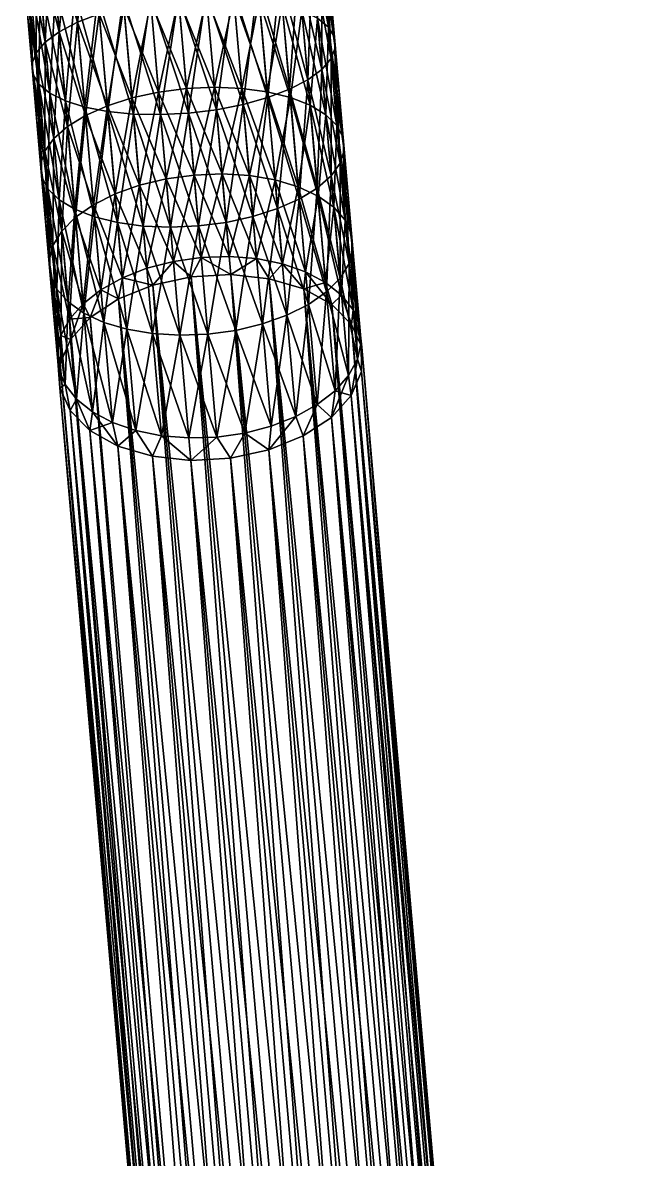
# Model space of a CAD drawing. Header units: inches. Extents: x -1.36 to 1.36, y 0.29 to 6.1.
# Drawn here: x -1.274 to -0.939, y 4.386 to 5.007 of the extents above; entities that cross this region are included whole.
import ezdxf

# ---------------------------------------------------------------- set-up
doc = ezdxf.new("R2010")
doc.units = ezdxf.units.IN
doc.header["$MEASUREMENT"] = 0
doc.layers.add('Layer 1', color=7, linetype='Continuous')

# ---------------------------------------------------------------- blocks, each defined once
blk = doc.blocks.new('noname(2)')
at = {"color": 251, "true_color": 0x5b5b5b}
mesh = blk.add_polyface(dxfattribs=at)
corners = [(-1.20387, 5.01876, 1.70539), (-1.18867, 5.02063, 1.70408), (-1.20834, 5.06982, 1.72392), (-1.21888, 5.02063, 1.87612), (-1.20975, 5.0859, 1.89792), (-1.20404, 5.02065, 1.88013), (-1.25586, 5.0257, 1.84991), (-1.25901, 4.96876, 1.81562), (-1.26427, 5.02892, 1.83744), (-1.26502, 4.97367, 1.80234), (-1.27018, 5.03274, 1.82377), (-1.26833, 4.97912, 1.78835), (-1.27339, 5.03703, 1.80936), (-1.26883, 4.98491, 1.77411), (-1.2738, 5.04164, 1.79469), (-1.24388, 5.00754, 1.72421), (-1.2585, 5.05584, 1.75414), (-1.25382, 5.00236, 1.73474), (-1.22296, 5.06727, 1.72793), (-1.21847, 5.01588, 1.70929), (-1.2365, 5.06401, 1.73447), (-1.23196, 5.0121, 1.71563), (-1.24848, 5.06016, 1.7433), (-1.26652, 4.99085, 1.76012), (-1.26146, 4.99673, 1.74684), (-1.26622, 5.05122, 1.76661), (-1.19447, 5.08692, 1.8993), (-1.18875, 5.02156, 1.88149), (-1.22456, 5.08554, 1.89382), (-1.23278, 5.02148, 1.86959), (-1.23841, 5.08586, 1.88714), (-1.24525, 5.02319, 1.86075), (-1.25081, 5.08684, 1.8781), (-1.26136, 5.08846, 1.86702), (-1.27138, 5.04643, 1.78028), (-1.25586, 5.0257, -7.04341), (-1.26427, 5.02892, -7.03094), (-1.25051, 4.96454, -7.02122), (-1.27018, 5.03274, -7.01727), (-1.25901, 4.96876, -7.00912), (-1.27339, 5.03703, -7.00286), (-1.26502, 4.97367, -6.99584), (-1.25382, 5.00236, -6.92824), (-1.26146, 4.99673, -6.94034), (-1.2585, 5.05584, -6.94764), (-1.24848, 5.06016, -6.9368), (-1.2365, 5.06401, -6.92797), (-1.24388, 5.00754, -6.91771), (-1.22296, 5.06727, -6.92143), (-1.23196, 5.0121, -6.90913), (-1.21847, 5.01588, -6.90279), (-1.26833, 4.97912, -6.98185), (-1.2738, 5.04164, -6.98819), (-1.26883, 4.98491, -6.96761), (-1.27138, 5.04643, -6.97378), (-1.26652, 4.99085, -6.95362), (-1.26622, 5.05122, -6.96011), (-1.18867, 5.02063, -6.89758), (-1.20387, 5.01876, -6.89889), (-1.19312, 5.07158, -6.91606), (-1.20834, 5.06982, -6.91742), (-1.20404, 5.02065, -7.07363), (-1.18875, 5.02156, -7.07499), (-1.20975, 5.0859, -7.09142), (-1.21888, 5.02063, -7.06962), (-1.22456, 5.08554, -7.08732), (-1.23278, 5.02148, -7.06309), (-1.23841, 5.08586, -7.08064), (-1.24525, 5.02319, -7.05425), (-1.25081, 5.08684, -7.0716), (-1.26136, 5.08846, -7.06052), (-1.26967, 5.09065, -7.04777)]
mesh.append_faces([[corners[k] for k in face] for face in [(0, 1, 2), (3, 4, 5), (6, 7, 8), (8, 9, 10), (10, 11, 12), (12, 13, 14), (15, 16, 17), (18, 19, 0), (20, 21, 19), (20, 22, 21), (23, 14, 13), (24, 17, 25), (26, 27, 5), (28, 3, 29), (30, 29, 31), (32, 31, 6), (6, 8, 33), (14, 23, 34), (34, 23, 24), (25, 34, 24), (16, 25, 17), (21, 22, 15), (15, 22, 16), (35, 36, 37), (36, 38, 39), (38, 40, 41), (42, 43, 44), (45, 46, 47), (46, 48, 49), (50, 49, 48), (51, 40, 52), (53, 52, 54), (55, 54, 56), (43, 56, 44), (43, 55, 56), (53, 54, 55), (57, 58, 59), (44, 45, 42), (42, 45, 47), (49, 47, 46), (50, 60, 58), (61, 62, 63), (64, 61, 65), (66, 64, 67), (68, 66, 69), (35, 68, 70), (36, 35, 71)]], dxfattribs={"color": 251})
mesh = blk.add_polyface(dxfattribs=at)
corners = [(-1.18435, 4.97134, 1.68149), (-1.16904, 4.97204, 1.68275), (-1.18867, 5.02063, 1.70408), (-1.15414, 4.97143, 1.6865), (-1.14016, 4.96954, 1.69262), (-1.15849, 5.02113, 1.70929), (-1.17336, 5.02142, 1.70539), (-1.17783, 5.07249, 1.72392), (-1.13339, 5.03298, 1.86075), (-1.13988, 4.96639, 1.84683), (-1.14537, 5.02913, 1.86959), (-1.15337, 4.96261, 1.85317), (-1.15891, 5.02587, 1.87612), (-1.16797, 4.95974, 1.85707), (-1.17353, 5.02332, 1.88013), (-1.20387, 5.01876, 1.70539), (-1.19312, 5.07158, 1.72256), (-1.13202, 5.01733, 1.72421), (-1.12133, 5.01395, 1.73474), (-1.13662, 5.06994, 1.7433), (-1.18875, 5.02156, 1.88149), (-1.17924, 5.08856, 1.89792), (-1.18317, 4.95787, 1.85838), (-1.16299, 5.07251, 1.72793), (-1.14455, 5.01975, 1.71563), (-1.14909, 5.07165, 1.73447), (-1.19848, 4.95707, 1.85707), (-1.12757, 4.96644, 1.70088), (-1.12796, 4.97095, 1.83825), (-1.14537, 5.02913, -7.06309), (-1.15891, 5.02587, -7.06962), (-1.13988, 4.96639, -7.04033), (-1.17353, 5.02332, -7.07363), (-1.18875, 5.02156, -7.07499), (-1.16797, 4.95974, -7.05057), (-1.15337, 4.96261, -7.04667), (-1.20404, 5.02065, -7.07363), (-1.18317, 4.95787, -7.05188), (-1.12796, 4.97095, -7.03174), (-1.13339, 5.03298, -7.05425), (-1.12757, 4.96644, -6.89438), (-1.14016, 4.96954, -6.88612), (-1.13202, 5.01733, -6.91771), (-1.15414, 4.97143, -6.88), (-1.16904, 4.97204, -6.87625), (-1.15849, 5.02113, -6.90279), (-1.14455, 5.01975, -6.90913), (-1.14909, 5.07165, -6.92797), (-1.18435, 4.97134, -6.87499), (-1.17336, 5.02142, -6.89889), (-1.16299, 5.07251, -6.92143), (-1.19955, 4.96937, -6.87625), (-1.18867, 5.02063, -6.89758), (-1.13662, 5.06994, -6.9368), (-1.19447, 5.08692, -7.0928), (-1.17783, 5.07249, -6.91742)]
mesh.append_faces([[corners[k] for k in face] for face in [(0, 1, 2), (3, 4, 5), (6, 5, 7), (6, 2, 1), (8, 9, 10), (10, 11, 12), (12, 13, 14), (15, 0, 2), (6, 16, 2), (17, 18, 19), (20, 21, 14), (22, 14, 13), (23, 5, 24), (25, 24, 17), (14, 22, 20), (20, 22, 26), (1, 3, 6), (6, 3, 5), (5, 4, 24), (24, 4, 27), (17, 24, 27), (28, 9, 8), (9, 11, 10), (11, 13, 12), (29, 30, 31), (32, 33, 34), (35, 31, 30), (33, 36, 37), (38, 29, 31), (38, 39, 29), (40, 41, 42), (43, 44, 45), (46, 45, 47), (46, 42, 41), (44, 48, 49), (45, 49, 50), (51, 52, 48), (45, 46, 43), (43, 46, 41), (49, 45, 44), (46, 53, 42), (30, 32, 35), (35, 32, 34), (37, 34, 33), (32, 54, 33), (48, 52, 49), (49, 52, 55)]], dxfattribs={"color": 251})
mesh = blk.add_polyface(dxfattribs=at)
corners = [(-1.10301, 4.99358, 1.78835), (-1.10847, 5.05611, 1.79469), (-1.10351, 4.99937, 1.77411), (-1.12337, 5.03729, 1.84991), (-1.12796, 4.97095, 1.83825), (-1.13339, 5.03298, 1.86075), (-1.0981, 4.93757, 1.76267), (-1.11565, 5.04192, 1.83744), (-1.11802, 4.97613, 1.82772), (-1.1168, 4.96222, 1.71102), (-1.10822, 4.95704, 1.72268), (-1.12133, 5.01395, 1.73474), (-1.12601, 5.06744, 1.75414), (-1.11283, 5.00974, 1.74684), (-1.1176, 5.06422, 1.76661), (-1.10682, 5.00482, 1.76012), (-1.11169, 5.0604, 1.78028), (-1.10807, 5.05149, 1.80936), (-1.10532, 4.98765, 1.80234), (-1.11049, 5.04671, 1.82377), (-1.11038, 4.98176, 1.81562), (-1.13202, 5.01733, 1.72421), (-1.12757, 4.96644, 1.70088), (-1.10212, 4.95106, 1.73547), (-1.09871, 4.9445, 1.74896), (-1.10301, 4.99358, -6.98185), (-1.09871, 4.9445, -6.94245), (-1.10351, 4.99937, -6.96761), (-1.10807, 5.05149, -7.00286), (-1.10847, 5.05611, -6.98819), (-1.10212, 4.95106, -6.92897), (-1.10682, 5.00482, -6.95362), (-1.11169, 5.0604, -6.97378), (-1.11802, 4.97613, -7.02122), (-1.13339, 5.03298, -7.05425), (-1.12796, 4.97095, -7.03174), (-1.12133, 5.01395, -6.92824), (-1.13202, 5.01733, -6.91771), (-1.12601, 5.06744, -6.94764), (-1.1176, 5.06422, -6.96011), (-1.11283, 5.00974, -6.94034), (-1.1168, 4.96222, -6.90452), (-1.11038, 4.98176, -7.00912), (-1.12337, 5.03729, -7.04341), (-1.12757, 4.96644, -6.89438), (-1.10822, 4.95704, -6.91618), (-1.0981, 4.93757, -6.95617), (-1.10532, 4.98765, -6.99584), (-1.11049, 5.04671, -7.01727), (-1.11565, 5.04192, -7.03094)]
mesh.append_faces([[corners[k] for k in face] for face in [(0, 1, 2), (3, 4, 5), (2, 6, 0), (7, 8, 3), (9, 10, 11), (12, 11, 13), (14, 13, 15), (16, 15, 2), (1, 16, 2), (16, 14, 15), (1, 0, 17), (17, 0, 18), (19, 18, 20), (7, 20, 8), (7, 19, 20), (19, 17, 18), (21, 22, 9), (11, 21, 9), (11, 10, 13), (13, 10, 23), (2, 15, 24), (15, 13, 23), (8, 4, 3), (25, 26, 27), (28, 27, 29), (27, 30, 31), (29, 31, 32), (33, 34, 35), (36, 37, 38), (39, 32, 40), (36, 40, 41), (42, 43, 33), (37, 36, 44), (44, 36, 41), (41, 40, 45), (45, 40, 31), (46, 25, 47), (36, 39, 40), (31, 40, 32), (27, 31, 29), (27, 28, 25), (25, 28, 48), (47, 48, 49), (42, 49, 43), (42, 47, 49), (47, 25, 48), (43, 34, 33)]], dxfattribs={"color": 251})
mesh = blk.add_polyface(dxfattribs=at)
corners = [(-1.21335, 4.95737, 1.85317), (-1.20404, 5.02065, 1.88013), (-1.19848, 4.95707, 1.85707), (-1.21847, 5.01588, 1.70929), (-1.19955, 4.96937, 1.68275), (-1.20387, 5.01876, 1.70539), (-1.18435, 4.97134, 1.68149), (-1.23196, 5.0121, 1.71563), (-1.21412, 4.96618, 1.6865), (-1.24525, 5.02319, 1.86075), (-1.25051, 4.96454, 1.82772), (-1.25586, 5.0257, 1.84991), (-1.2493, 4.95063, 1.71102), (-1.25382, 5.00236, 1.73474), (-1.26146, 4.99673, 1.74684), (-1.18875, 5.02156, 1.88149), (-1.21888, 5.02063, 1.87612), (-1.22729, 4.95875, 1.84683), (-1.23278, 5.02148, 1.86959), (-1.23982, 4.96117, 1.83825), (-1.22756, 4.9619, 1.69262), (-1.24388, 5.00754, 1.72421), (-1.23942, 4.95665, 1.70088), (-1.25901, 4.96876, 1.81562), (-1.26502, 4.97367, 1.80234), (-1.26427, 5.02892, 1.83744), (-1.26833, 4.97912, 1.78835), (-1.27018, 5.03274, 1.82377), (-1.26883, 4.98491, 1.77411), (-1.27339, 5.03703, 1.80936), (-1.26652, 4.99085, 1.76012), (-1.25685, 4.94404, 1.72268), (-1.20404, 5.02065, -7.07363), (-1.21888, 5.02063, -7.06962), (-1.19848, 4.95707, -7.05057), (-1.23278, 5.02148, -7.06309), (-1.21335, 4.95737, -7.04667), (-1.24525, 5.02319, -7.05425), (-1.22729, 4.95875, -7.04033), (-1.25586, 5.0257, -7.04341), (-1.23982, 4.96117, -7.03174), (-1.25382, 5.00236, -6.92824), (-1.24388, 5.00754, -6.91771), (-1.2493, 4.95063, -6.90452), (-1.23196, 5.0121, -6.90913), (-1.23942, 4.95665, -6.89438), (-1.22756, 4.9619, -6.88612), (-1.21847, 5.01588, -6.90279), (-1.20387, 5.01876, -6.89889), (-1.21412, 4.96618, -6.88), (-1.26833, 4.97912, -6.98185), (-1.2738, 5.04164, -6.98819), (-1.26883, 4.98491, -6.96761), (-1.26502, 4.97367, -6.99584), (-1.27339, 5.03703, -7.00286), (-1.26146, 4.99673, -6.94034), (-1.26181, 4.93709, -6.92897), (-1.26652, 4.99085, -6.95362), (-1.18867, 5.02063, -6.89758), (-1.19955, 4.96937, -6.87625), (-1.25685, 4.94404, -6.91618), (-1.18317, 4.95787, -7.05188), (-1.25051, 4.96454, -7.02122), (-1.25901, 4.96876, -7.00912), (-1.26427, 5.02892, -7.03094), (-1.27018, 5.03274, -7.01727)]
mesh.append_faces([[corners[k] for k in face] for face in [(0, 1, 2), (3, 4, 5), (5, 4, 6), (7, 8, 3), (9, 10, 11), (12, 13, 14), (1, 15, 2), (1, 0, 16), (16, 0, 17), (18, 17, 19), (9, 19, 10), (9, 18, 19), (18, 16, 17), (20, 21, 22), (10, 23, 11), (23, 24, 25), (24, 26, 27), (26, 28, 29), (14, 30, 31), (21, 13, 22), (8, 7, 20), (20, 7, 21), (8, 4, 3), (32, 33, 34), (33, 35, 36), (35, 37, 38), (37, 39, 40), (41, 42, 43), (42, 44, 45), (46, 45, 44), (47, 48, 49), (50, 51, 52), (50, 53, 54), (55, 56, 57), (48, 58, 59), (55, 41, 60), (45, 43, 42), (44, 47, 46), (46, 47, 49), (59, 49, 48), (34, 61, 32), (36, 34, 33), (38, 36, 35), (40, 38, 37), (62, 40, 39), (63, 62, 64), (53, 63, 65)]], dxfattribs={"color": 251})
mesh = blk.add_polyface(dxfattribs=at)
corners = [(-1.0981, 4.93757, 1.76267), (-1.10351, 4.99937, 1.77411), (-1.09871, 4.9445, 1.74896), (-1.0934, 4.88383, 1.7325), (-1.0941, 4.89185, 1.71939), (-1.10032, 4.93052, 1.77615), (-1.10301, 4.99358, 1.78835), (-1.10529, 4.92357, 1.78894), (-1.10788, 4.86022, 1.76874), (-1.11284, 4.91698, 1.80061), (-1.11038, 4.98176, 1.81562), (-1.11802, 4.97613, 1.82772), (-1.09553, 4.87571, 1.74538), (-1.1038, 4.90648, 1.69429), (-1.09761, 4.89949, 1.70651), (-1.10822, 4.95704, 1.72268), (-1.10833, 4.86539, 1.65132), (-1.11246, 4.91259, 1.68315), (-1.1233, 4.91761, 1.67347), (-1.10682, 5.00482, 1.76012), (-1.10212, 4.95106, 1.73547), (-1.10532, 4.98765, 1.80234), (-1.1168, 4.96222, 1.71102), (-1.12757, 4.96644, 1.70088), (-1.10041, 4.86775, 1.7576), (-1.12271, 4.91096, 1.81074), (-1.11284, 4.91698, -6.99411), (-1.12271, 4.91096, -7.00424), (-1.10788, 4.86022, -6.96224), (-1.0981, 4.93757, -6.95617), (-1.0941, 4.89185, -6.91289), (-1.09871, 4.9445, -6.94245), (-1.09761, 4.89949, -6.90001), (-1.10212, 4.95106, -6.92897), (-1.10529, 4.92357, -6.98244), (-1.11802, 4.97613, -7.02122), (-1.10041, 4.86775, -6.9511), (-1.1038, 4.90648, -6.88779), (-1.11923, 4.87118, -6.83565), (-1.1233, 4.91761, -6.86697), (-1.11246, 4.91259, -6.87665), (-1.10833, 4.86539, -6.84482), (-1.11038, 4.98176, -7.00912), (-1.10032, 4.93052, -6.96965), (-1.09553, 4.87571, -6.93888), (-1.1168, 4.96222, -6.90452), (-1.10822, 4.95704, -6.91618), (-1.0934, 4.88383, -6.926), (-1.10682, 5.00482, -6.95362), (-1.10351, 4.99937, -6.96761), (-1.10301, 4.99358, -6.98185), (-1.10532, 4.98765, -6.99584)]
mesh.append_faces([[corners[k] for k in face] for face in [(0, 1, 2), (3, 2, 4), (0, 5, 6), (7, 8, 9), (10, 9, 11), (3, 12, 0), (2, 3, 0), (13, 14, 15), (16, 17, 18), (19, 20, 2), (6, 5, 21), (21, 5, 7), (10, 7, 9), (10, 21, 7), (22, 17, 13), (15, 22, 13), (22, 23, 17), (15, 14, 20), (20, 14, 4), (2, 20, 4), (5, 0, 12), (24, 7, 5), (9, 25, 11), (26, 27, 28), (29, 30, 31), (31, 32, 33), (26, 34, 35), (26, 36, 34), (32, 37, 33), (38, 39, 40), (41, 40, 37), (34, 42, 35), (34, 43, 42), (34, 44, 43), (39, 45, 40), (40, 45, 46), (37, 46, 33), (37, 40, 46), (30, 32, 31), (30, 29, 47), (47, 29, 43), (44, 47, 43), (33, 46, 48), (31, 33, 49), (31, 50, 29), (43, 51, 42), (43, 29, 51)]], dxfattribs={"color": 251})
mesh = blk.add_polyface(dxfattribs=at)
corners = [(-1.25051, 4.96454, 1.82772), (-1.25392, 4.91057, 1.78894), (-1.25901, 4.96876, 1.81562), (-1.25522, 4.86174, 1.74538), (-1.26002, 4.91655, 1.77615), (-1.26502, 4.97367, 1.80234), (-1.25873, 4.86937, 1.7325), (-1.26343, 4.92311, 1.76267), (-1.26833, 4.97912, 1.78835), (-1.25943, 4.87739, 1.71939), (-1.26403, 4.93004, 1.74896), (-1.26883, 4.98491, 1.77411), (-1.23942, 4.95665, 1.70088), (-1.25382, 5.00236, 1.73474), (-1.2493, 4.95063, 1.71102), (-1.23515, 4.90783, 1.67347), (-1.24495, 4.901, 1.68315), (-1.2573, 4.88552, 1.70651), (-1.25242, 4.89348, 1.69429), (-1.26181, 4.93709, 1.73547), (-1.23982, 4.96117, 1.83825), (-1.24534, 4.90539, 1.80061), (-1.26652, 4.99085, 1.76012), (-1.25685, 4.94404, 1.72268), (-1.26146, 4.99673, 1.74684), (-1.25051, 4.96454, -7.02122), (-1.25901, 4.96876, -7.00912), (-1.24534, 4.90539, -6.99411), (-1.26502, 4.97367, -6.99584), (-1.25392, 4.91057, -6.98244), (-1.26833, 4.97912, -6.98185), (-1.26002, 4.91655, -6.96965), (-1.24903, 4.85474, -6.9511), (-1.2573, 4.88552, -6.90001), (-1.25943, 4.87739, -6.91289), (-1.26181, 4.93709, -6.92897), (-1.25685, 4.94404, -6.91618), (-1.26146, 4.99673, -6.94034), (-1.2493, 4.95063, -6.90452), (-1.25242, 4.89348, -6.88779), (-1.23942, 4.95665, -6.89438), (-1.24495, 4.901, -6.87665), (-1.26343, 4.92311, -6.95617), (-1.25522, 4.86174, -6.93888), (-1.26883, 4.98491, -6.96761), (-1.25873, 4.86937, -6.926), (-1.26403, 4.93004, -6.94245), (-1.26652, 4.99085, -6.95362), (-1.23457, 4.90117, -7.00424), (-1.25382, 5.00236, -6.92824)]
mesh.append_faces([[corners[k] for k in face] for face in [(0, 1, 2), (1, 3, 4), (2, 4, 5), (4, 6, 7), (5, 7, 8), (7, 9, 10), (8, 10, 11), (12, 13, 14), (15, 14, 16), (17, 18, 19), (10, 19, 11), (10, 17, 19), (10, 9, 17), (20, 21, 0), (19, 22, 11), (19, 23, 22), (19, 18, 23), (23, 18, 16), (14, 23, 16), (14, 24, 23), (21, 1, 0), (1, 4, 2), (4, 7, 5), (7, 10, 8), (25, 26, 27), (26, 28, 29), (28, 30, 31), (29, 31, 32), (33, 34, 35), (36, 35, 37), (36, 38, 39), (38, 40, 41), (42, 43, 31), (30, 42, 31), (30, 44, 42), (45, 42, 46), (34, 46, 35), (47, 35, 46), (44, 46, 42), (44, 47, 46), (35, 36, 33), (33, 36, 39), (41, 39, 38), (27, 48, 25), (29, 27, 26), (31, 29, 28), (36, 49, 38)]], dxfattribs={"color": 251})
mesh = blk.add_polyface(dxfattribs=at)
corners = [(-1.1649, 4.92465, 1.65614), (-1.14997, 4.92375, 1.65973), (-1.16904, 4.97204, 1.68275), (-1.13594, 4.92137, 1.66557), (-1.1233, 4.91761, 1.67347), (-1.14016, 4.96954, 1.69262), (-1.15414, 4.97143, 1.6865), (-1.13194, 4.87556, 1.63467), (-1.11802, 4.97613, 1.82772), (-1.12271, 4.91096, 1.81074), (-1.12796, 4.97095, 1.83825), (-1.13458, 4.90571, 1.81901), (-1.13988, 4.96639, 1.84683), (-1.14802, 4.90143, 1.82512), (-1.15337, 4.96261, 1.85317), (-1.16259, 4.89824, 1.82887), (-1.16797, 4.95974, 1.85707), (-1.18022, 4.92406, 1.65494), (-1.16095, 4.87959, 1.62575), (-1.18435, 4.97134, 1.68149), (-1.146, 4.8784, 1.62915), (-1.17628, 4.87909, 1.62461), (-1.11923, 4.87118, 1.64215), (-1.17779, 4.89627, 1.83014), (-1.18317, 4.95787, 1.85838), (-1.12757, 4.96644, 1.70088), (-1.11246, 4.91259, 1.68315), (-1.12796, 4.97095, -7.03174), (-1.13988, 4.96639, -7.04033), (-1.12271, 4.91096, -7.00424), (-1.15337, 4.96261, -7.04667), (-1.16797, 4.95974, -7.05057), (-1.14802, 4.90143, -7.01862), (-1.13458, 4.90571, -7.01251), (-1.18317, 4.95787, -7.05188), (-1.16259, 4.89824, -7.02238), (-1.11284, 4.91698, -6.99411), (-1.11802, 4.97613, -7.02122), (-1.146, 4.8784, -6.82265), (-1.16095, 4.87959, -6.81925), (-1.14997, 4.92375, -6.85323), (-1.13594, 4.92137, -6.85907), (-1.14016, 4.96954, -6.88612), (-1.12757, 4.96644, -6.89438), (-1.1168, 4.96222, -6.90452), (-1.1233, 4.91761, -6.86697), (-1.13194, 4.87556, -6.82818), (-1.1649, 4.92465, -6.84965), (-1.18022, 4.92406, -6.84844), (-1.16904, 4.97204, -6.87625), (-1.15414, 4.97143, -6.88), (-1.17628, 4.87909, -6.81811), (-1.17779, 4.89627, -7.02364)]
mesh.append_faces([[corners[k] for k in face] for face in [(0, 1, 2), (3, 4, 5), (6, 2, 1), (3, 1, 7), (8, 9, 10), (10, 11, 12), (12, 13, 14), (14, 15, 16), (17, 18, 0), (19, 0, 2), (0, 20, 1), (0, 18, 20), (17, 21, 18), (4, 3, 22), (23, 16, 15), (16, 23, 24), (1, 3, 6), (6, 3, 5), (5, 4, 25), (25, 4, 26), (9, 11, 10), (11, 13, 12), (13, 15, 14), (27, 28, 29), (30, 31, 32), (33, 29, 28), (31, 34, 35), (36, 27, 29), (36, 37, 27), (38, 39, 40), (41, 40, 42), (43, 44, 45), (41, 45, 46), (47, 48, 49), (50, 42, 40), (47, 40, 39), (51, 47, 39), (51, 48, 47), (40, 41, 38), (49, 50, 47), (47, 50, 40), (42, 43, 41), (41, 43, 45), (28, 30, 33), (33, 30, 32), (35, 32, 31), (52, 35, 34)]], dxfattribs={"color": 251})
mesh = blk.add_polyface(dxfattribs=at)
corners = [(-1.208, 4.89618, 1.82512), (-1.19848, 4.95707, 1.85707), (-1.19309, 4.89557, 1.82887), (-1.20995, 4.9185, 1.65973), (-1.19146, 4.87692, 1.62575), (-1.19541, 4.92199, 1.65614), (-1.21412, 4.96618, 1.6865), (-1.19955, 4.96937, 1.68275), (-1.17628, 4.87909, 1.62461), (-1.18022, 4.92406, 1.65494), (-1.18435, 4.97134, 1.68149), (-1.1649, 4.92465, 1.65614), (-1.23515, 4.90783, 1.67347), (-1.22335, 4.91373, 1.66557), (-1.23942, 4.95665, 1.70088), (-1.2493, 4.95063, 1.71102), (-1.20598, 4.87315, 1.62915), (-1.22756, 4.9619, 1.69262), (-1.22198, 4.89807, 1.81901), (-1.21335, 4.95737, 1.85317), (-1.18317, 4.95787, 1.85838), (-1.17779, 4.89627, 1.83014), (-1.22729, 4.95875, 1.84683), (-1.23457, 4.90117, 1.81074), (-1.23982, 4.96117, 1.83825), (-1.24534, 4.90539, 1.80061), (-1.21934, 4.86792, 1.63467), (-1.18317, 4.95787, -7.05188), (-1.19848, 4.95707, -7.05057), (-1.17779, 4.89627, -7.02364), (-1.21335, 4.95737, -7.04667), (-1.19309, 4.89557, -7.02238), (-1.22729, 4.95875, -7.04033), (-1.208, 4.89618, -7.01862), (-1.23982, 4.96117, -7.03174), (-1.22198, 4.89807, -7.01251), (-1.25051, 4.96454, -7.02122), (-1.23457, 4.90117, -7.00424), (-1.23515, 4.90783, -6.86697), (-1.24495, 4.901, -6.87665), (-1.23942, 4.95665, -6.89438), (-1.22756, 4.9619, -6.88612), (-1.21412, 4.96618, -6.88), (-1.22335, 4.91373, -6.85907), (-1.23109, 4.86139, -6.83565), (-1.17628, 4.87909, -6.81811), (-1.19146, 4.87692, -6.81925), (-1.18022, 4.92406, -6.84844), (-1.19541, 4.92199, -6.84965), (-1.18435, 4.97134, -6.87499), (-1.19955, 4.96937, -6.87625), (-1.20995, 4.9185, -6.85323), (-1.21934, 4.86792, -6.82818), (-1.20598, 4.87315, -6.82265), (-1.16904, 4.97204, -6.87625)]
mesh.append_faces([[corners[k] for k in face] for face in [(0, 1, 2), (3, 4, 5), (6, 5, 7), (5, 8, 9), (7, 9, 10), (10, 9, 11), (12, 13, 14), (15, 12, 14), (13, 16, 3), (17, 3, 6), (0, 18, 19), (1, 0, 19), (13, 17, 14), (13, 3, 17), (20, 21, 2), (1, 20, 2), (19, 18, 22), (22, 18, 23), (24, 23, 25), (24, 22, 23), (13, 12, 26), (3, 5, 6), (5, 9, 7), (27, 28, 29), (28, 30, 31), (30, 32, 33), (32, 34, 35), (34, 36, 37), (38, 39, 40), (41, 42, 43), (38, 43, 44), (45, 46, 47), (47, 48, 49), (42, 50, 51), (43, 51, 52), (48, 50, 49), (48, 51, 50), (48, 53, 51), (49, 54, 47), (40, 41, 38), (38, 41, 43), (51, 43, 42), (48, 47, 46), (31, 29, 28), (33, 31, 30), (35, 33, 32), (37, 35, 34)]], dxfattribs={"color": 251})
mesh = blk.add_polyface(dxfattribs=at)
corners = [(-1.24037, 4.84863, 1.76874), (-1.24439, 4.80165, 1.72179), (-1.24903, 4.85474, 1.7576), (-1.24534, 4.90539, 1.80061), (-1.25392, 4.91057, 1.78894), (-1.25066, 4.80961, 1.71022), (-1.25522, 4.86174, 1.74538), (-1.25426, 4.81826, 1.69803), (-1.25873, 4.86937, 1.7325), (-1.25505, 4.82731, 1.68562), (-1.25943, 4.87739, 1.71939), (-1.23688, 4.84619, 1.64035), (-1.24083, 4.8538, 1.65132), (-1.24822, 4.84539, 1.66186), (-1.24777, 4.83416, 1.65484), (-1.25301, 4.83646, 1.67343), (-1.25342, 4.82109, 1.67129), (-1.25242, 4.89348, 1.69429), (-1.2573, 4.88552, 1.70651), (-1.23457, 4.90117, 1.81074), (-1.26002, 4.91655, 1.77615), (-1.26343, 4.92311, 1.76267), (-1.24495, 4.901, 1.68315), (-1.24534, 4.90539, -6.99411), (-1.25392, 4.91057, -6.98244), (-1.24037, 4.84863, -6.96224), (-1.24903, 4.85474, -6.9511), (-1.23565, 4.79465, -6.92583), (-1.25505, 4.82731, -6.87912), (-1.25426, 4.81826, -6.89153), (-1.25943, 4.87739, -6.91289), (-1.2573, 4.88552, -6.90001), (-1.25242, 4.89348, -6.88779), (-1.25301, 4.83646, -6.86693), (-1.25342, 4.82109, -6.86479), (-1.24495, 4.901, -6.87665), (-1.24822, 4.84539, -6.85536), (-1.24777, 4.83416, -6.84834), (-1.24083, 4.8538, -6.84482), (-1.23688, 4.84619, -6.83385), (-1.23515, 4.90783, -6.86697), (-1.25873, 4.86937, -6.926), (-1.25066, 4.80961, -6.90372), (-1.25522, 4.86174, -6.93888), (-1.26403, 4.93004, -6.94245), (-1.24439, 4.80165, -6.91529), (-1.26002, 4.91655, -6.96965), (-1.26343, 4.92311, -6.95617)]
mesh.append_faces([[corners[k] for k in face] for face in [(0, 1, 2), (3, 2, 4), (2, 5, 6), (6, 7, 8), (8, 9, 10), (11, 12, 13), (14, 13, 15), (16, 15, 9), (14, 11, 13), (13, 12, 17), (18, 10, 15), (13, 18, 15), (13, 17, 18), (9, 15, 10), (7, 9, 8), (5, 7, 6), (19, 0, 3), (15, 16, 14), (0, 2, 3), (2, 6, 4), (6, 8, 20), (8, 10, 21), (22, 17, 12), (23, 24, 25), (25, 26, 27), (28, 29, 30), (31, 32, 33), (28, 33, 34), (32, 35, 36), (33, 36, 37), (34, 33, 37), (37, 38, 39), (37, 36, 38), (38, 36, 35), (38, 35, 40), (29, 41, 30), (29, 42, 41), (41, 42, 43), (30, 41, 44), (45, 26, 43), (30, 31, 28), (28, 31, 33), (36, 33, 32), (26, 25, 24), (43, 26, 46), (41, 43, 47)]], dxfattribs={"color": 251})
mesh = blk.add_polyface(dxfattribs=at)
corners = [(-1.08893, 4.83272, 1.69803), (-1.0941, 4.89185, 1.71939), (-1.08972, 4.84178, 1.68562), (-1.08858, 4.83002, 1.67848), (-1.09332, 4.85043, 1.67343), (-1.09416, 4.84248, 1.66154), (-1.09959, 4.85839, 1.66186), (-1.10498, 4.85334, 1.6461), (-1.10833, 4.86539, 1.65132), (-1.11923, 4.87118, 1.64215), (-1.08862, 4.8168, 1.69576), (-1.09576, 4.81465, 1.72179), (-1.10315, 4.80624, 1.73233), (-1.10041, 4.86775, 1.7576), (-1.09553, 4.87571, 1.74538), (-1.10032, 4.93052, 1.77615), (-1.10788, 4.86022, 1.76874), (-1.09097, 4.82358, 1.71022), (-1.0934, 4.88383, 1.7325), (-1.09761, 4.89949, 1.70651), (-1.1038, 4.90648, 1.69429), (-1.11246, 4.91259, 1.68315), (-1.10529, 4.92357, 1.78894), (-1.10041, 4.86775, -6.9511), (-1.10788, 4.86022, -6.96224), (-1.09576, 4.81465, -6.91529), (-1.08862, 4.8168, -6.88926), (-1.08858, 4.83002, -6.87198), (-1.08893, 4.83272, -6.89153), (-1.08972, 4.84178, -6.87912), (-1.0934, 4.88383, -6.926), (-1.0941, 4.89185, -6.91289), (-1.10315, 4.80624, -6.92583), (-1.09332, 4.85043, -6.86693), (-1.09761, 4.89949, -6.90001), (-1.11284, 4.91698, -6.99411), (-1.09959, 4.85839, -6.85536), (-1.10833, 4.86539, -6.84482), (-1.1038, 4.90648, -6.88779), (-1.09416, 4.84248, -6.85504), (-1.10498, 4.85334, -6.8396), (-1.09553, 4.87571, -6.93888), (-1.09097, 4.82358, -6.90372), (-1.11768, 4.8534, -6.97192), (-1.10529, 4.92357, -6.98244)]
mesh.append_faces([[corners[k] for k in face] for face in [(0, 1, 2), (3, 2, 4), (5, 4, 6), (7, 6, 8), (7, 8, 9), (7, 5, 6), (5, 3, 4), (2, 3, 0), (0, 3, 10), (11, 12, 13), (14, 13, 15), (13, 12, 16), (17, 11, 14), (0, 17, 18), (1, 0, 18), (4, 2, 19), (19, 20, 4), (4, 20, 6), (6, 20, 21), (8, 6, 21), (16, 22, 13), (1, 19, 2), (14, 18, 17), (13, 14, 11), (23, 24, 25), (26, 27, 28), (28, 27, 29), (30, 29, 31), (32, 25, 24), (29, 27, 33), (31, 33, 34), (35, 24, 23), (36, 37, 38), (34, 36, 38), (34, 33, 36), (36, 33, 39), (40, 36, 39), (40, 37, 36), (29, 33, 31), (29, 30, 28), (28, 30, 41), (42, 41, 23), (25, 42, 23), (42, 28, 41), (24, 43, 32), (33, 27, 39), (44, 23, 41)]], dxfattribs={"color": 251})
mesh = blk.add_polyface(dxfattribs=at)
corners = [(-1.13907, 4.86744, 1.62375), (-1.1203, 4.86185, 1.63321), (-1.13194, 4.87556, 1.63467), (-1.146, 4.8784, 1.62915), (-1.14997, 4.92375, 1.65973), (-1.11923, 4.87118, 1.64215), (-1.10833, 4.86539, 1.65132), (-1.1233, 4.91761, 1.67347), (-1.10498, 4.85334, 1.6461), (-1.10788, 4.86022, 1.76874), (-1.11289, 4.79865, 1.7415), (-1.11768, 4.8534, 1.77842), (-1.11284, 4.91698, 1.80061), (-1.12271, 4.91096, 1.81074), (-1.12464, 4.79212, 1.74897), (-1.12948, 4.8475, 1.78632), (-1.13458, 4.90571, 1.81901), (-1.138, 4.78689, 1.7545), (-1.14288, 4.84272, 1.79216), (-1.14802, 4.90143, 1.82512), (-1.15743, 4.83924, 1.79575), (-1.16259, 4.89824, 1.82887), (-1.18173, 4.86855, 1.61742), (-1.16002, 4.86972, 1.61837), (-1.17628, 4.87909, 1.62461), (-1.16095, 4.87959, 1.62575), (-1.17261, 4.83716, 1.79695), (-1.13594, 4.92137, 1.66557), (-1.17779, 4.89627, 1.83014), (-1.13458, 4.90571, -7.01251), (-1.14802, 4.90143, -7.01862), (-1.12948, 4.8475, -6.97982), (-1.11768, 4.8534, -6.97192), (-1.11289, 4.79865, -6.935), (-1.10788, 4.86022, -6.96224), (-1.12271, 4.91096, -7.00424), (-1.16259, 4.89824, -7.02238), (-1.14288, 4.84272, -6.98566), (-1.12464, 4.79212, -6.94247), (-1.17779, 4.89627, -7.02364), (-1.15743, 4.83924, -6.98924), (-1.16002, 4.86972, -6.81186), (-1.17628, 4.87909, -6.81811), (-1.16095, 4.87959, -6.81925), (-1.146, 4.8784, -6.82265), (-1.13194, 4.87556, -6.82818), (-1.13907, 4.86744, -6.81725), (-1.11923, 4.87118, -6.83565), (-1.1203, 4.86185, -6.82671), (-1.13594, 4.92137, -6.85907), (-1.10498, 4.85334, -6.8396), (-1.10833, 4.86539, -6.84482), (-1.1233, 4.91761, -6.86697), (-1.11246, 4.91259, -6.87665), (-1.17261, 4.83716, -6.99045), (-1.18173, 4.86855, -6.81092)]
mesh.append_faces([[corners[k] for k in face] for face in [(0, 1, 2), (3, 2, 4), (5, 6, 7), (5, 2, 1), (8, 5, 1), (9, 10, 11), (12, 11, 13), (11, 14, 15), (13, 15, 16), (15, 17, 18), (16, 18, 19), (19, 20, 21), (22, 23, 24), (24, 23, 25), (25, 23, 3), (20, 26, 21), (23, 0, 3), (3, 0, 2), (5, 27, 2), (26, 28, 21), (9, 11, 12), (11, 15, 13), (15, 18, 16), (18, 20, 19), (29, 30, 31), (32, 31, 33), (32, 34, 35), (30, 36, 37), (31, 37, 38), (36, 39, 40), (41, 42, 43), (44, 45, 46), (41, 44, 46), (41, 43, 44), (45, 47, 48), (46, 45, 48), (44, 49, 45), (50, 48, 51), (45, 52, 47), (51, 47, 53), (51, 48, 47), (35, 29, 32), (32, 29, 31), (37, 31, 30), (40, 37, 36), (54, 40, 39), (55, 42, 41)]], dxfattribs={"color": 251})
mesh = blk.add_polyface(dxfattribs=at)
corners = [(-1.20286, 4.83747, 1.79216), (-1.19309, 4.89557, 1.82887), (-1.18793, 4.83657, 1.79575), (-1.23109, 4.86139, 1.64215), (-1.24495, 4.901, 1.68315), (-1.24083, 4.8538, 1.65132), (-1.23688, 4.84619, 1.64035), (-1.22151, 4.85637, 1.6288), (-1.21934, 4.86792, 1.63467), (-1.2027, 4.86399, 1.62098), (-1.20598, 4.87315, 1.62915), (-1.19146, 4.87692, 1.62575), (-1.18173, 4.86855, 1.61742), (-1.17628, 4.87909, 1.62461), (-1.19541, 4.92199, 1.65614), (-1.22335, 4.91373, 1.66557), (-1.23515, 4.90783, 1.67347), (-1.21689, 4.83985, 1.78632), (-1.22953, 4.84361, 1.77842), (-1.22198, 4.89807, 1.81901), (-1.23565, 4.79465, 1.73233), (-1.24037, 4.84863, 1.76874), (-1.208, 4.89618, 1.82512), (-1.17261, 4.83716, 1.79695), (-1.17779, 4.89627, 1.83014), (-1.23457, 4.90117, 1.81074), (-1.20995, 4.9185, 1.65973), (-1.17779, 4.89627, -7.02364), (-1.19309, 4.89557, -7.02238), (-1.17261, 4.83716, -6.99045), (-1.208, 4.89618, -7.01862), (-1.18793, 4.83657, -6.98924), (-1.22198, 4.89807, -7.01251), (-1.20286, 4.83747, -6.98566), (-1.23457, 4.90117, -7.00424), (-1.21689, 4.83985, -6.97982), (-1.24534, 4.90539, -6.99411), (-1.22953, 4.84361, -6.97192), (-1.24037, 4.84863, -6.96224), (-1.22474, 4.78886, -6.935), (-1.18173, 4.86855, -6.81092), (-1.19146, 4.87692, -6.81925), (-1.17628, 4.87909, -6.81811), (-1.24083, 4.8538, -6.84482), (-1.23109, 4.86139, -6.83565), (-1.23688, 4.84619, -6.83385), (-1.23515, 4.90783, -6.86697), (-1.2027, 4.86399, -6.81448), (-1.21934, 4.86792, -6.82818), (-1.20598, 4.87315, -6.82265), (-1.19541, 4.92199, -6.84965), (-1.22151, 4.85637, -6.8223), (-1.22335, 4.91373, -6.85907), (-1.20995, 4.9185, -6.85323)]
mesh.append_faces([[corners[k] for k in face] for face in [(0, 1, 2), (3, 4, 5), (5, 6, 3), (3, 6, 7), (8, 7, 9), (10, 9, 11), (9, 12, 11), (11, 12, 13), (11, 13, 14), (9, 10, 8), (8, 10, 15), (7, 8, 3), (3, 8, 16), (4, 3, 16), (17, 18, 19), (18, 20, 21), (0, 17, 22), (1, 0, 22), (23, 2, 24), (1, 24, 2), (19, 22, 17), (21, 25, 18), (18, 25, 19), (26, 10, 11), (27, 28, 29), (28, 30, 31), (30, 32, 33), (32, 34, 35), (34, 36, 37), (37, 38, 39), (40, 41, 42), (43, 44, 45), (43, 46, 44), (47, 48, 49), (41, 49, 50), (51, 44, 48), (47, 51, 48), (44, 52, 48), (53, 49, 48), (40, 47, 41), (41, 47, 49), (44, 51, 45), (31, 29, 28), (33, 31, 30), (35, 33, 32), (37, 35, 34), (38, 37, 36)]], dxfattribs={"color": 251})
mesh = blk.add_polyface(dxfattribs=at)
corners = [(-1.1203, 4.86185, 1.63321), (-0.98961, 3.15911, 0.31769), (-0.97084, 3.15352, 0.32715), (-1.13907, 4.86744, 1.62375), (-1.01057, 3.1614, 0.3123), (-0.95552, 3.14501, 0.34004), (-1.10498, 4.85334, 1.6461), (-0.9447, 3.13415, 0.35547), (-1.09416, 4.84248, 1.66154), (-0.93912, 3.12169, 0.37241), (-1.08858, 4.83002, 1.67848), (-0.93916, 3.10848, 0.38969), (-1.08862, 4.8168, 1.69576), (-0.94481, 3.09541, 0.40614), (-1.09427, 4.80373, 1.7122), (-0.9557, 3.08338, 0.42063), (-1.10516, 4.7917, 1.72669), (-0.97107, 3.0732, 0.43218), (-1.12053, 4.78153, 1.73825), (-0.98988, 3.06557, 0.44), (-1.13934, 4.7739, 1.74607), (-1.01086, 3.06102, 0.44356), (-1.16032, 4.76935, 1.74962), (-1.03256, 3.05984, 0.44261), (-1.05351, 3.06213, 0.43723), (-1.20297, 4.77046, 1.74329), (-1.07229, 3.06772, 0.42777), (-1.22175, 4.77605, 1.73383), (-1.0876, 3.07623, 0.41488), (-1.23706, 4.78456, 1.72094), (-1.09842, 3.08709, 0.39944), (-1.24788, 4.79542, 1.7055), (-1.104, 3.09955, 0.3825), (-1.25346, 4.80788, 1.68857), (-1.10396, 3.11277, 0.36522), (-1.25342, 4.82109, 1.67129), (-1.09831, 3.12583, 0.34877), (-1.24777, 4.83416, 1.65484), (-1.08743, 3.13787, 0.33428), (-1.23688, 4.84619, 1.64035), (-1.07205, 3.14804, 0.32273), (-1.22151, 4.85637, 1.6288), (-1.05324, 3.15567, 0.31491), (-1.2027, 4.86399, 1.62098), (-1.03227, 3.16022, 0.31135), (-1.18173, 4.86855, 1.61742), (-1.16002, 4.86972, 1.61837), (-1.07205, 3.14804, -5.51623), (-1.22151, 4.85637, -6.8223), (-1.05324, 3.15567, -5.50841), (-1.08743, 3.13787, -5.52778), (-1.24777, 4.83416, -6.84834), (-1.09831, 3.12583, -5.54227), (-1.25342, 4.82109, -6.86479), (-1.10396, 3.11277, -5.55872), (-1.25346, 4.80788, -6.88207), (-1.104, 3.09955, -5.576), (-1.24788, 4.79542, -6.899), (-1.09842, 3.08709, -5.59294), (-1.23706, 4.78456, -6.91444), (-1.0876, 3.07623, -5.60838), (-1.22175, 4.77605, -6.92733), (-1.07229, 3.06772, -5.62127), (-1.20297, 4.77046, -6.93679), (-1.05351, 3.06213, -5.63073), (-1.16032, 4.76935, -6.94312), (-1.03256, 3.05984, -5.63611), (-1.01086, 3.06102, -5.63706), (-1.13934, 4.7739, -6.93957), (-0.98988, 3.06557, -5.6335), (-1.12053, 4.78153, -6.93175), (-0.97107, 3.0732, -5.62568), (-1.10516, 4.7917, -6.9202), (-0.9557, 3.08338, -5.61413), (-1.09427, 4.80373, -6.9057), (-0.94481, 3.09541, -5.59964), (-1.08862, 4.8168, -6.88926), (-0.93916, 3.10848, -5.58319), (-1.08858, 4.83002, -6.87198), (-0.93912, 3.12169, -5.56591), (-1.09416, 4.84248, -6.85504), (-0.9447, 3.13415, -5.54897), (-1.10498, 4.85334, -6.8396), (-0.95552, 3.14501, -5.53354), (-1.1203, 4.86185, -6.82671), (-0.97084, 3.15352, -5.52065), (-1.13907, 4.86744, -6.81725), (-0.98961, 3.15911, -5.51119), (-1.16002, 4.86972, -6.81186), (-1.01057, 3.1614, -5.5058), (-1.18173, 4.86855, -6.81092), (-1.03227, 3.16022, -5.50485), (-1.2027, 4.86399, -6.81448), (-1.18202, 4.76817, -6.94218)]
mesh.append_faces([[corners[k] for k in face] for face in [(0, 1, 2), (1, 3, 4), (2, 5, 6), (5, 7, 8), (7, 9, 10), (9, 11, 12), (11, 13, 14), (13, 15, 16), (15, 17, 18), (17, 19, 20), (19, 21, 22), (23, 24, 25), (24, 26, 27), (26, 28, 29), (28, 30, 31), (30, 32, 33), (32, 34, 35), (34, 36, 37), (36, 38, 39), (38, 40, 41), (40, 42, 43), (42, 44, 45), (44, 4, 46), (47, 48, 49), (47, 50, 48), (51, 50, 52), (53, 52, 54), (55, 54, 56), (57, 56, 58), (59, 58, 60), (61, 60, 62), (63, 62, 64), (65, 66, 67), (68, 67, 69), (70, 69, 71), (72, 71, 73), (74, 73, 75), (76, 75, 77), (78, 77, 79), (80, 79, 81), (82, 81, 83), (84, 83, 85), (86, 85, 87), (88, 87, 89), (90, 89, 91), (92, 91, 49), (65, 93, 66)]], dxfattribs={"color": 251})
mesh = blk.add_polyface(dxfattribs=at)
corners = [(-1.1203, 4.86185, 1.63321), (-0.97084, 3.15352, 0.32715), (-1.10498, 4.85334, 1.6461), (-1.13907, 4.86744, 1.62375), (-0.98961, 3.15911, 0.31769), (-1.01057, 3.1614, 0.3123), (-1.16002, 4.86972, 1.61837), (-1.03227, 3.16022, 0.31135), (-1.18173, 4.86855, 1.61742), (-1.05324, 3.15567, 0.31491), (-1.2027, 4.86399, 1.62098), (-1.07205, 3.14804, 0.32273), (-1.22151, 4.85637, 1.6288), (-1.08743, 3.13787, 0.33428), (-1.23688, 4.84619, 1.64035), (-1.09831, 3.12583, 0.34877), (-1.24777, 4.83416, 1.65484), (-1.10396, 3.11277, 0.36522), (-1.25342, 4.82109, 1.67129), (-1.104, 3.09955, 0.3825), (-1.25346, 4.80788, 1.68857), (-1.09842, 3.08709, 0.39944), (-1.24788, 4.79542, 1.7055), (-1.0876, 3.07623, 0.41488), (-1.23706, 4.78456, 1.72094), (-1.07229, 3.06772, 0.42777), (-1.22175, 4.77605, 1.73383), (-1.05351, 3.06213, 0.43723), (-1.20297, 4.77046, 1.74329), (-1.03256, 3.05984, 0.44261), (-1.18202, 4.76817, 1.74868), (-1.01086, 3.06102, 0.44356), (-1.16032, 4.76935, 1.74962), (-0.98988, 3.06557, 0.44), (-1.13934, 4.7739, 1.74607), (-0.97107, 3.0732, 0.43218), (-1.12053, 4.78153, 1.73825), (-0.9557, 3.08338, 0.42063), (-1.10516, 4.7917, 1.72669), (-0.94481, 3.09541, 0.40614), (-1.09427, 4.80373, 1.7122), (-0.93916, 3.10848, 0.38969), (-1.08862, 4.8168, 1.69576), (-0.93912, 3.12169, 0.37241), (-1.08858, 4.83002, 1.67848), (-0.9447, 3.13415, 0.35547), (-1.09416, 4.84248, 1.66154), (-0.95552, 3.14501, 0.34004), (-1.22151, 4.85637, -6.8223), (-1.08743, 3.13787, -5.52778), (-1.23688, 4.84619, -6.83385), (-1.24777, 4.83416, -6.84834), (-1.2027, 4.86399, -6.81448), (-1.05324, 3.15567, -5.50841), (-1.10498, 4.85334, -6.8396), (-1.09416, 4.84248, -6.85504), (-0.9447, 3.13415, -5.54897), (-1.08858, 4.83002, -6.87198), (-0.93912, 3.12169, -5.56591), (-1.08862, 4.8168, -6.88926), (-0.93916, 3.10848, -5.58319), (-1.09427, 4.80373, -6.9057), (-0.94481, 3.09541, -5.59964), (-1.10516, 4.7917, -6.9202), (-0.9557, 3.08338, -5.61413), (-1.12053, 4.78153, -6.93175), (-0.97107, 3.0732, -5.62568), (-1.13934, 4.7739, -6.93957), (-0.98988, 3.06557, -5.6335), (-1.16032, 4.76935, -6.94312), (-1.01086, 3.06102, -5.63706), (-1.18202, 4.76817, -6.94218), (-1.20297, 4.77046, -6.93679), (-1.05351, 3.06213, -5.63073), (-1.22175, 4.77605, -6.92733), (-1.07229, 3.06772, -5.62127), (-1.23706, 4.78456, -6.91444), (-1.0876, 3.07623, -5.60838), (-1.24788, 4.79542, -6.899), (-1.09842, 3.08709, -5.59294), (-1.25346, 4.80788, -6.88207), (-1.104, 3.09955, -5.576), (-1.25342, 4.82109, -6.86479), (-1.10396, 3.11277, -5.55872), (-1.09831, 3.12583, -5.54227), (-1.18173, 4.86855, -6.81092), (-1.03227, 3.16022, -5.50485), (-1.16002, 4.86972, -6.81186), (-1.01057, 3.1614, -5.5058), (-1.13907, 4.86744, -6.81725), (-0.98961, 3.15911, -5.51119), (-1.1203, 4.86185, -6.82671), (-0.97084, 3.15352, -5.52065), (-0.95552, 3.14501, -5.53354)]
mesh.append_faces([[corners[k] for k in face] for face in [(0, 1, 2), (0, 3, 4), (5, 3, 6), (7, 6, 8), (9, 8, 10), (11, 10, 12), (13, 12, 14), (15, 14, 16), (17, 16, 18), (19, 18, 20), (21, 20, 22), (23, 22, 24), (25, 24, 26), (27, 26, 28), (29, 28, 30), (31, 30, 32), (33, 32, 34), (35, 34, 36), (37, 36, 38), (39, 38, 40), (41, 40, 42), (43, 42, 44), (45, 44, 46), (47, 46, 2), (48, 49, 50), (50, 49, 51), (48, 52, 53), (54, 55, 56), (55, 57, 58), (57, 59, 60), (59, 61, 62), (61, 63, 64), (63, 65, 66), (65, 67, 68), (67, 69, 70), (71, 72, 73), (72, 74, 75), (74, 76, 77), (76, 78, 79), (78, 80, 81), (80, 82, 83), (82, 51, 84), (52, 85, 86), (85, 87, 88), (87, 89, 90), (89, 91, 92), (91, 54, 93)]], dxfattribs={"color": 251})
mesh = blk.add_polyface(dxfattribs=at)
corners = [(-1.19798, 4.78164, 1.7545), (-1.18793, 4.83657, 1.79575), (-1.18302, 4.78045, 1.7579), (-1.18202, 4.76817, 1.74868), (-1.20297, 4.77046, 1.74329), (-1.21204, 4.78448, 1.74897), (-1.22175, 4.77605, 1.73383), (-1.22474, 4.78886, 1.7415), (-1.23706, 4.78456, 1.72094), (-1.23565, 4.79465, 1.73233), (-1.24439, 4.80165, 1.72179), (-1.24788, 4.79542, 1.7055), (-1.25066, 4.80961, 1.71022), (-1.25346, 4.80788, 1.68857), (-1.25426, 4.81826, 1.69803), (-1.25505, 4.82731, 1.68562), (-1.25342, 4.82109, 1.67129), (-1.24903, 4.85474, 1.7576), (-1.22953, 4.84361, 1.77842), (-1.21689, 4.83985, 1.78632), (-1.20286, 4.83747, 1.79216), (-1.17261, 4.83716, 1.79695), (-1.24037, 4.84863, 1.76874), (-1.18793, 4.83657, -6.98924), (-1.20286, 4.83747, -6.98566), (-1.18302, 4.78045, -6.9514), (-1.21689, 4.83985, -6.97982), (-1.19798, 4.78164, -6.948), (-1.18202, 4.76817, -6.94218), (-1.22953, 4.84361, -6.97192), (-1.21204, 4.78448, -6.94247), (-1.20297, 4.77046, -6.93679), (-1.22474, 4.78886, -6.935), (-1.22175, 4.77605, -6.92733), (-1.23565, 4.79465, -6.92583), (-1.24037, 4.84863, -6.96224), (-1.23706, 4.78456, -6.91444), (-1.24439, 4.80165, -6.91529), (-1.24788, 4.79542, -6.899), (-1.25066, 4.80961, -6.90372), (-1.25346, 4.80788, -6.88207), (-1.25426, 4.81826, -6.89153), (-1.25505, 4.82731, -6.87912), (-1.25342, 4.82109, -6.86479), (-1.24903, 4.85474, -6.9511), (-1.25522, 4.86174, -6.93888)]
mesh.append_faces([[corners[k] for k in face] for face in [(0, 1, 2), (2, 3, 0), (0, 3, 4), (5, 4, 6), (7, 6, 8), (9, 8, 10), (8, 11, 10), (10, 11, 12), (11, 13, 12), (12, 13, 14), (14, 13, 15), (13, 16, 15), (10, 12, 17), (8, 9, 7), (7, 9, 18), (6, 7, 5), (5, 7, 19), (4, 5, 0), (0, 5, 20), (1, 0, 20), (21, 2, 1), (19, 20, 5), (18, 19, 7), (22, 9, 10), (23, 24, 25), (24, 26, 27), (25, 27, 28), (25, 24, 27), (26, 29, 30), (27, 30, 31), (28, 27, 31), (30, 32, 33), (31, 30, 33), (32, 34, 33), (32, 35, 34), (33, 34, 36), (36, 34, 37), (38, 37, 39), (40, 39, 41), (40, 42, 43), (40, 41, 42), (38, 36, 37), (30, 27, 26), (32, 30, 29), (34, 44, 37), (39, 37, 45), (39, 40, 38)]], dxfattribs={"color": 251})
mesh = blk.add_polyface(dxfattribs=at)
corners = [(-1.09097, 4.82358, 1.71022), (-1.08862, 4.8168, 1.69576), (-1.09427, 4.80373, 1.7122), (-1.09576, 4.81465, 1.72179), (-1.10516, 4.7917, 1.72669), (-1.10315, 4.80624, 1.73233), (-1.11289, 4.79865, 1.7415), (-1.12053, 4.78153, 1.73825), (-1.12464, 4.79212, 1.74897), (-1.13934, 4.7739, 1.74607), (-1.138, 4.78689, 1.7545), (-1.15252, 4.78312, 1.7579), (-1.14288, 4.84272, 1.79216), (-1.15743, 4.83924, 1.79575), (-1.18202, 4.76817, 1.74868), (-1.18302, 4.78045, 1.7579), (-1.1677, 4.78095, 1.75904), (-1.16032, 4.76935, 1.74962), (-1.17261, 4.83716, 1.79695), (-1.12948, 4.8475, 1.78632), (-1.11768, 4.8534, 1.77842), (-1.08893, 4.83272, 1.69803), (-1.10788, 4.86022, 1.76874), (-1.09097, 4.82358, -6.90372), (-1.09576, 4.81465, -6.91529), (-1.09427, 4.80373, -6.9057), (-1.08862, 4.8168, -6.88926), (-1.08893, 4.83272, -6.89153), (-1.10315, 4.80624, -6.92583), (-1.11289, 4.79865, -6.935), (-1.10516, 4.7917, -6.9202), (-1.12464, 4.79212, -6.94247), (-1.12053, 4.78153, -6.93175), (-1.14288, 4.84272, -6.98566), (-1.15743, 4.83924, -6.98924), (-1.138, 4.78689, -6.948), (-1.13934, 4.7739, -6.93957), (-1.17261, 4.83716, -6.99045), (-1.15252, 4.78312, -6.9514), (-1.18793, 4.83657, -6.98924), (-1.1677, 4.78095, -6.95254), (-1.16032, 4.76935, -6.94312), (-1.18302, 4.78045, -6.9514), (-1.18202, 4.76817, -6.94218), (-1.11768, 4.8534, -6.97192), (-1.12948, 4.8475, -6.97982)]
mesh.append_faces([[corners[k] for k in face] for face in [(0, 1, 2), (3, 2, 4), (5, 4, 6), (4, 7, 6), (6, 7, 8), (7, 9, 8), (8, 9, 10), (10, 9, 11), (12, 11, 13), (14, 15, 16), (17, 16, 11), (9, 17, 11), (16, 15, 18), (13, 16, 18), (13, 11, 16), (10, 11, 12), (8, 10, 19), (6, 8, 20), (4, 5, 3), (2, 3, 0), (1, 0, 21), (14, 16, 17), (22, 5, 6), (23, 24, 25), (26, 23, 25), (26, 27, 23), (28, 29, 30), (25, 28, 30), (25, 24, 28), (29, 31, 32), (30, 29, 32), (33, 34, 35), (31, 35, 36), (32, 31, 36), (34, 37, 38), (35, 38, 36), (35, 34, 38), (37, 39, 40), (38, 40, 41), (36, 38, 41), (40, 42, 43), (41, 40, 43), (28, 44, 29), (31, 29, 45), (35, 31, 33), (40, 38, 37), (42, 40, 39)]], dxfattribs={"color": 251})
mesh = blk.add_polyface(dxfattribs=at)
corners = [(-1.09048, 3.11835, 0.32814), (-1.08128, 3.12666, 0.31905), (-1.08743, 3.13787, 0.33428), (-1.07205, 3.14804, 0.32273), (-1.06999, 3.134, 0.31162), (-1.05324, 3.15567, 0.31491), (-1.057, 3.14012, 0.30611), (-1.04276, 3.14482, 0.30271), (-1.03557, 3.11242, 0.27793), (-1.02086, 3.1169, 0.27781), (-1.0059, 3.11972, 0.27996), (-1.02775, 3.14793, 0.30153), (-1.03227, 3.16022, 0.31135), (-1.01057, 3.1614, 0.3123), (-1.01247, 3.14935, 0.30261), (-0.99746, 3.14902, 0.30592), (-0.99119, 3.12077, 0.28432), (-0.97724, 3.12002, 0.29075), (-0.98322, 3.14697, 0.31135), (-0.98961, 3.15911, 0.31769), (-0.97084, 3.15352, 0.32715), (-1.01086, 3.06102, 0.44356), (-1.03256, 3.05984, 0.44261), (-1.18202, 4.76817, 1.74868), (-1.18202, 4.76817, -6.94218), (-1.05351, 3.06213, -5.63073), (-1.03256, 3.05984, -5.63611), (-0.98961, 3.15911, -5.51119), (-0.97084, 3.15352, -5.52065), (-0.98322, 3.14697, -5.50485), (-0.99746, 3.14902, -5.49942), (-0.99119, 3.12077, -5.47782), (-1.08128, 3.12666, -5.51255), (-1.08743, 3.13787, -5.52778), (-1.07205, 3.14804, -5.51623), (-1.06999, 3.134, -5.50512), (-1.05324, 3.15567, -5.50841), (-1.057, 3.14012, -5.49961), (-1.04276, 3.14482, -5.49621), (-1.03227, 3.16022, -5.50485), (-1.02775, 3.14793, -5.49503), (-1.01057, 3.1614, -5.5058), (-1.01247, 3.14935, -5.49611), (-1.02086, 3.1169, -5.47131), (-1.0059, 3.11972, -5.47346), (-0.97724, 3.12002, -5.48425), (-0.97023, 3.14326, -5.5122), (-1.03557, 3.11242, -5.47144), (-1.09048, 3.11835, -5.52164), (-1.04952, 3.10642, -5.47384)]
mesh.append_faces([[corners[k] for k in face] for face in [(0, 1, 2), (2, 1, 3), (3, 1, 4), (5, 3, 6), (7, 6, 8), (9, 10, 11), (7, 11, 12), (5, 7, 12), (5, 6, 7), (13, 12, 14), (15, 14, 16), (17, 15, 16), (17, 18, 15), (15, 18, 19), (13, 15, 19), (13, 14, 15), (7, 9, 11), (16, 14, 10), (6, 3, 4), (10, 14, 11), (11, 14, 12), (18, 20, 19), (21, 22, 23), (24, 25, 26), (27, 28, 29), (30, 29, 31), (32, 33, 34), (35, 34, 36), (37, 36, 38), (36, 39, 38), (38, 39, 40), (39, 41, 40), (40, 41, 42), (43, 42, 44), (42, 41, 30), (44, 30, 31), (44, 42, 30), (45, 29, 46), (45, 31, 29), (41, 27, 30), (30, 27, 29), (40, 42, 43), (38, 40, 47), (36, 37, 35), (34, 35, 32), (33, 32, 48), (49, 37, 38)]], dxfattribs={"color": 251})

msp = doc.modelspace()

# ---------------------------------------------------------------- block references
at = {"layer": 'Layer 1'}
msp.add_blockref('noname(2)', (0, 0), dxfattribs=at)

doc.saveas('drawing.dxf')
